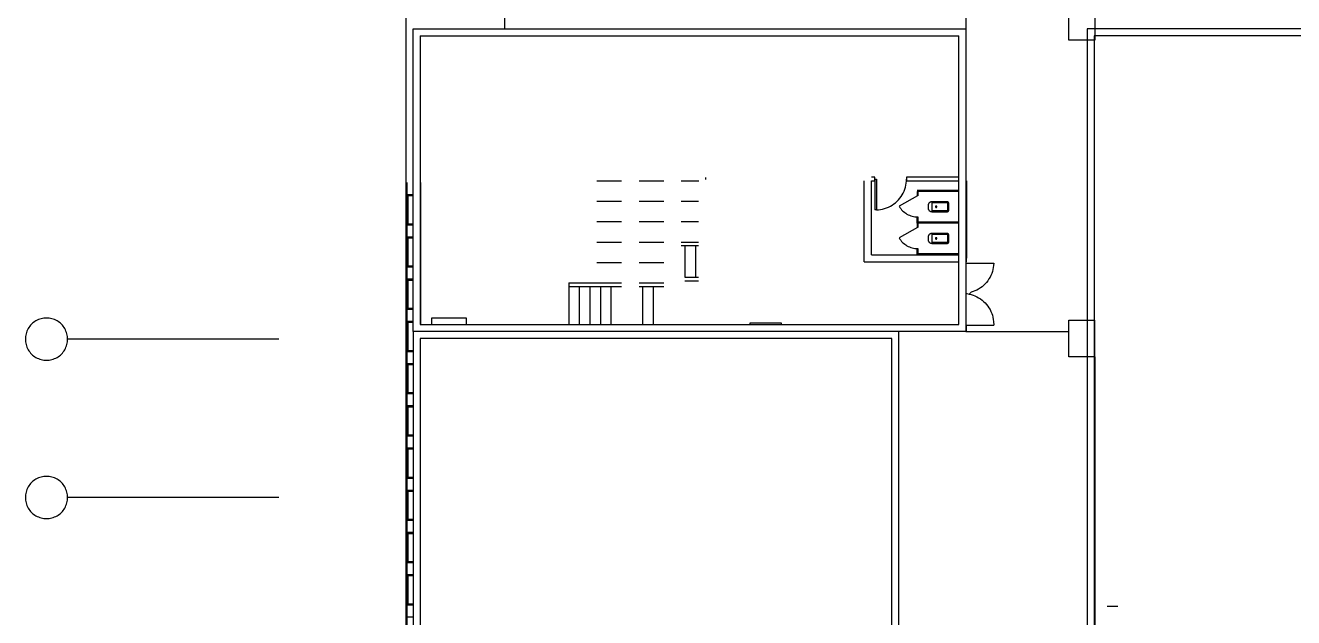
# Model space of a CAD drawing. Extents: x -81148 to 10972, y -53931 to 52487.
# Drawn here: x -81148 to -45108, y 11099 to 27931 of the extents above; entities that cross this region are included whole.
import ezdxf

# ---------------------------------------------------------------- set-up
doc = ezdxf.new("R2010")
doc.units = 0
doc.layers.get('0').update_dxf_attribs({"linetype": 'CONTINUOUS'})

msp = doc.modelspace()

# ---------------------------------------------------------------- linework, layer by layer
for p, q in [((-70325, -48369), (-70325, 52487)), ((-67525, 27831), (-67525, 45831)), ((-54425, 45831), (-54425, 27831)), ((-51493, 27514), (-51493, 28549)), ((-50758, 28549), (-50758, 27831)), ((-70125, 27831), (-67525, 27831)), ((-70125, 19231), (-70125, 27831)), ((-67525, 27831), (-54425, 27831)), ((-54425, 27831), (-54425, 19231)), ((-50758, 27831), (-50975, 27831)), ((-50975, 27831), (-50975, 27514)), ((-23725, 27831), (-50758, 27831)), ((-50758, 27831), (-50758, 27631)), ((-69925, 27631), (-69925, 19431)), ((-69925, 27631), (-54625, 27631)), ((-54625, 19431), (-54625, 27631)), ((-50975, 27514), (-51493, 27514)), ((-50975, 27514), (-50975, 19549)), ((-50775, 27514), (-50975, 27514)), ((-50758, 27631), (-50775, 27631)), ((-50775, 27631), (-50775, 27514)), ((-50758, 27514), (-50775, 27514)), ((-50775, 27514), (-50775, 19549)), ((-23925, 27631), (-50758, 27631)), ((-50758, 27631), (-50758, 27514)), ((-70308, 23464), (-70308, 23114)), ((-69908, 23464), (-69925, 23464)), ((-69925, 23464), (-69908, 23464)), ((-69908, 23114), (-69908, 23464)), ((-64908, 23514), (-64208, 23514)), ((-63708, 23514), (-63008, 23514)), ((-62508, 23514), (-62010, 23514)), ((-61808, 23549), (-61808, 23606)), ((-57308, 21314), (-57308, 23514)), ((-57008, 23614), (-57108, 23614)), ((-57108, 23514), (-57008, 23514)), ((-57108, 21414), (-57108, 23514)), ((-57008, 23514), (-57008, 23614)), ((-57008, 23564), (-56963, 23564)), ((-57008, 23564), (-57008, 22686)), ((-56963, 23564), (-56963, 22686)), ((-56126, 23388), (-56116, 23446)), ((-56116, 23446), (-56110, 23505)), ((-56110, 23505), (-56108, 23564)), ((-54625, 23614), (-56108, 23614)), ((-56108, 23614), (-56108, 23514)), ((-56108, 23514), (-54625, 23514)), ((-54408, 23514), (-54408, 21314)), ((-70125, 23114), (-70308, 23114)), ((-70308, 23114), (-70308, 22264)), ((-70125, 23084), (-70278, 23084)), ((-70278, 23084), (-70278, 22294)), ((-69908, 23114), (-69925, 23114)), ((-69908, 23114), (-69925, 23114)), ((-69908, 22264), (-69908, 23114)), ((-55795, 23089), (-56315, 22789)), ((-56263, 23065), (-56232, 23115)), ((-56232, 23115), (-56203, 23166)), ((-56203, 23166), (-56178, 23220)), ((-56178, 23220), (-56157, 23275)), ((-56157, 23275), (-56139, 23331)), ((-56139, 23331), (-56126, 23388)), ((-55783, 23239), (-55808, 23239)), ((-55808, 23214), (-55808, 23089)), ((-55783, 23214), (-55808, 23214)), ((-55783, 23089), (-55808, 23089)), ((-54625, 23239), (-55783, 23239)), ((-54625, 23214), (-55783, 23214)), ((-55783, 23214), (-55783, 23089)), ((-64908, 22934), (-64208, 22934)), ((-63708, 22934), (-63008, 22934)), ((-62508, 22934), (-62018, 22934)), ((-56846, 22698), (-56788, 22709)), ((-56788, 22709), (-56731, 22724)), ((-56731, 22724), (-56675, 22743)), ((-56675, 22743), (-56621, 22766)), ((-56621, 22766), (-56568, 22792)), ((-56568, 22792), (-56517, 22822)), ((-56517, 22822), (-56468, 22855)), ((-56468, 22855), (-56422, 22891)), ((-56422, 22891), (-56378, 22931)), ((-56378, 22931), (-56337, 22973)), ((-56337, 22973), (-56299, 23018)), ((-56315, 22789), (-56294, 22755)), ((-56299, 23018), (-56263, 23065)), ((-56294, 22755), (-56271, 22723)), ((-56271, 22723), (-56247, 22693)), ((-55497, 22813), (-55498, 22806)), ((-55498, 22806), (-55498, 22746)), ((-55498, 22746), (-55497, 22739)), ((-55495, 22827), (-55497, 22820)), ((-55497, 22820), (-55497, 22813)), ((-55497, 22739), (-55497, 22732)), ((-55497, 22732), (-55495, 22725)), ((-55494, 22834), (-55495, 22827)), ((-55495, 22725), (-55494, 22718)), ((-55492, 22841), (-55494, 22834)), ((-55494, 22718), (-55492, 22711)), ((-55489, 22848), (-55492, 22841)), ((-55492, 22711), (-55489, 22704)), ((-55486, 22854), (-55489, 22848)), ((-55483, 22861), (-55486, 22854)), ((-55479, 22867), (-55483, 22861)), ((-55475, 22873), (-55479, 22867)), ((-55470, 22878), (-55475, 22873)), ((-55465, 22884), (-55470, 22878)), ((-55460, 22889), (-55465, 22884)), ((-55455, 22893), (-55460, 22889)), ((-55449, 22897), (-55455, 22893)), ((-55443, 22901), (-55449, 22897)), ((-55436, 22904), (-55443, 22901)), ((-55430, 22907), (-55436, 22904)), ((-55423, 22910), (-55430, 22907)), ((-55416, 22912), (-55423, 22910)), ((-55409, 22914), (-55416, 22912)), ((-55402, 22915), (-55409, 22914)), ((-55395, 22916), (-55402, 22915)), ((-55388, 22916), (-55395, 22916)), ((-55378, 22916), (-55388, 22916)), ((-54948, 22916), (-55378, 22916)), ((-55378, 22886), (-55378, 22916)), ((-54948, 22886), (-55378, 22886)), ((-55378, 22666), (-55378, 22886)), ((-55286, 22777), (-55287, 22776)), ((-55287, 22776), (-55286, 22775)), ((-55285, 22782), (-55286, 22781)), ((-55286, 22781), (-55286, 22780)), ((-55286, 22780), (-55286, 22779)), ((-55286, 22779), (-55286, 22777)), ((-55286, 22775), (-55286, 22773)), ((-55286, 22773), (-55286, 22772)), ((-55286, 22772), (-55286, 22771)), ((-55286, 22771), (-55285, 22770)), ((-55284, 22785), (-55285, 22784)), ((-55285, 22784), (-55285, 22782)), ((-55285, 22770), (-55285, 22768)), ((-55285, 22768), (-55284, 22767)), ((-55283, 22787), (-55284, 22786)), ((-55284, 22786), (-55284, 22785)), ((-55284, 22767), (-55284, 22766)), ((-55284, 22766), (-55283, 22765)), ((-55282, 22788), (-55283, 22787)), ((-55283, 22765), (-55282, 22764)), ((-55281, 22790), (-55282, 22789)), ((-55282, 22789), (-55282, 22788)), ((-55282, 22764), (-55282, 22763)), ((-55282, 22763), (-55281, 22762)), ((-55280, 22791), (-55281, 22790)), ((-55281, 22762), (-55280, 22761)), ((-55279, 22792), (-55280, 22791)), ((-55280, 22761), (-55279, 22760)), ((-55278, 22793), (-55279, 22792)), ((-55279, 22760), (-55278, 22759)), ((-55277, 22793), (-55278, 22793)), ((-55278, 22759), (-55277, 22759)), ((-55275, 22794), (-55277, 22793)), ((-55277, 22759), (-55275, 22758)), ((-55274, 22795), (-55275, 22794)), ((-55275, 22758), (-55274, 22758)), ((-55273, 22795), (-55274, 22795)), ((-55274, 22758), (-55273, 22757)), ((-55272, 22795), (-55273, 22795)), ((-55273, 22757), (-55272, 22757)), ((-55270, 22796), (-55272, 22795)), ((-55272, 22757), (-55270, 22756)), ((-55269, 22796), (-55270, 22796)), ((-55270, 22756), (-55269, 22756)), ((-55268, 22796), (-55269, 22796)), ((-55269, 22756), (-55268, 22756)), ((-55267, 22796), (-55268, 22796)), ((-55268, 22756), (-55267, 22756)), ((-55265, 22796), (-55267, 22796)), ((-55267, 22756), (-55265, 22756)), ((-55264, 22796), (-55265, 22796)), ((-55265, 22756), (-55264, 22756)), ((-55263, 22796), (-55264, 22796)), ((-55264, 22756), (-55263, 22756)), ((-55261, 22795), (-55263, 22796)), ((-55263, 22756), (-55261, 22757)), ((-55260, 22795), (-55261, 22795)), ((-55261, 22757), (-55260, 22757)), ((-55259, 22795), (-55260, 22795)), ((-55260, 22757), (-55259, 22758)), ((-55258, 22794), (-55259, 22795)), ((-55259, 22758), (-55258, 22758)), ((-55257, 22793), (-55258, 22794)), ((-55258, 22758), (-55257, 22759)), ((-55255, 22793), (-55257, 22793)), ((-55257, 22759), (-55255, 22759)), ((-55254, 22792), (-55255, 22793)), ((-55255, 22759), (-55254, 22760)), ((-55253, 22791), (-55254, 22792)), ((-55254, 22760), (-55253, 22761)), ((-55252, 22790), (-55253, 22791)), ((-55253, 22761), (-55252, 22762)), ((-55251, 22789), (-55252, 22790)), ((-55252, 22762), (-55251, 22763)), ((-55251, 22788), (-55251, 22789)), ((-55250, 22787), (-55251, 22788)), ((-55251, 22764), (-55250, 22765)), ((-55251, 22763), (-55251, 22764)), ((-55249, 22786), (-55250, 22787)), ((-55250, 22765), (-55249, 22766)), ((-55249, 22785), (-55249, 22786)), ((-55248, 22784), (-55249, 22785)), ((-55249, 22767), (-55248, 22768)), ((-55249, 22766), (-55249, 22767)), ((-55248, 22782), (-55248, 22784)), ((-55247, 22781), (-55248, 22782)), ((-55248, 22770), (-55247, 22771)), ((-55248, 22768), (-55248, 22770)), ((-55247, 22780), (-55247, 22781)), ((-55247, 22779), (-55247, 22780)), ((-55247, 22777), (-55247, 22779)), ((-55247, 22776), (-55247, 22777)), ((-55247, 22775), (-55247, 22776)), ((-55247, 22773), (-55247, 22775)), ((-55247, 22772), (-55247, 22773)), ((-55247, 22771), (-55247, 22772)), ((-54945, 22916), (-54948, 22916)), ((-54947, 22886), (-54948, 22886)), ((-54946, 22886), (-54947, 22886)), ((-54947, 22886), (-54947, 22886)), ((-54945, 22885), (-54946, 22886)), ((-54943, 22915), (-54945, 22916)), ((-54944, 22885), (-54945, 22885)), ((-54945, 22885), (-54945, 22885)), ((-54943, 22885), (-54944, 22885)), ((-54940, 22915), (-54943, 22915)), ((-54942, 22884), (-54943, 22885)), ((-54943, 22885), (-54943, 22885)), ((-54941, 22883), (-54942, 22884)), ((-54942, 22884), (-54942, 22884)), ((-54940, 22882), (-54941, 22883)), ((-54941, 22883), (-54941, 22883)), ((-54938, 22914), (-54940, 22915)), ((-54940, 22881), (-54940, 22882)), ((-54940, 22882), (-54940, 22882)), ((-54939, 22881), (-54940, 22881)), ((-54939, 22880), (-54939, 22881)), ((-54938, 22879), (-54939, 22880)), ((-54939, 22880), (-54939, 22880)), ((-54935, 22914), (-54938, 22914)), ((-54938, 22878), (-54938, 22879)), ((-54938, 22877), (-54938, 22878)), ((-54938, 22878), (-54938, 22878)), ((-54938, 22876), (-54938, 22877)), ((-54938, 22676), (-54938, 22876)), ((-54938, 22876), (-54938, 22876)), ((-54933, 22913), (-54935, 22914)), ((-54930, 22912), (-54933, 22913)), ((-54928, 22910), (-54930, 22912)), ((-54926, 22909), (-54928, 22910)), ((-54924, 22908), (-54926, 22909)), ((-54922, 22906), (-54924, 22908)), ((-54920, 22904), (-54922, 22906)), ((-54918, 22902), (-54920, 22904)), ((-54916, 22900), (-54918, 22902)), ((-54915, 22898), (-54916, 22900)), ((-54913, 22896), (-54915, 22898)), ((-54912, 22894), (-54913, 22896)), ((-54911, 22891), (-54912, 22894)), ((-54910, 22889), (-54911, 22891)), ((-54909, 22886), (-54910, 22889)), ((-54909, 22884), (-54909, 22886)), ((-54908, 22881), (-54909, 22884)), ((-54908, 22878), (-54908, 22881)), ((-54908, 22876), (-54908, 22878)), ((-54908, 22676), (-54908, 22876)), ((-64908, 22354), (-64208, 22354)), ((-63708, 22354), (-63008, 22354)), ((-62508, 22354), (-62018, 22354)), ((-56963, 22686), (-57008, 22686)), ((-56963, 22686), (-56904, 22690)), ((-56904, 22690), (-56846, 22698)), ((-56247, 22693), (-56220, 22664)), ((-56220, 22664), (-56191, 22637)), ((-56191, 22637), (-56161, 22613)), ((-56161, 22613), (-56129, 22590)), ((-56129, 22590), (-56095, 22569)), ((-56095, 22569), (-56061, 22550)), ((-56061, 22550), (-56025, 22534)), ((-56025, 22534), (-55988, 22520)), ((-55988, 22520), (-55951, 22509)), ((-55951, 22509), (-55912, 22500)), ((-55912, 22500), (-55874, 22494)), ((-55874, 22494), (-55835, 22490)), ((-55835, 22490), (-55795, 22489)), ((-55808, 22489), (-55783, 22489)), ((-55808, 22339), (-55808, 22489)), ((-55783, 22489), (-55783, 22339)), ((-55489, 22704), (-55486, 22698)), ((-55486, 22698), (-55483, 22691)), ((-55483, 22691), (-55479, 22685)), ((-55479, 22685), (-55475, 22679)), ((-55475, 22679), (-55470, 22674)), ((-55470, 22674), (-55465, 22668)), ((-55465, 22668), (-55460, 22664)), ((-55460, 22664), (-55455, 22659)), ((-55455, 22659), (-55449, 22655)), ((-55449, 22655), (-55443, 22651)), ((-55443, 22651), (-55436, 22648)), ((-55436, 22648), (-55430, 22645)), ((-55430, 22645), (-55423, 22642)), ((-55423, 22642), (-55416, 22640)), ((-55416, 22640), (-55409, 22638)), ((-55409, 22638), (-55402, 22637)), ((-55402, 22637), (-55395, 22637)), ((-55395, 22637), (-55388, 22636)), ((-55388, 22636), (-55378, 22636)), ((-55378, 22666), (-54948, 22666)), ((-55378, 22636), (-55378, 22666)), ((-55378, 22636), (-54948, 22636)), ((-54948, 22666), (-54947, 22666)), ((-54948, 22636), (-54945, 22636)), ((-54947, 22666), (-54947, 22666)), ((-54947, 22666), (-54946, 22666)), ((-54946, 22666), (-54945, 22667)), ((-54945, 22667), (-54945, 22667)), ((-54945, 22667), (-54944, 22667)), ((-54945, 22636), (-54943, 22637)), ((-54944, 22667), (-54943, 22667)), ((-54943, 22667), (-54943, 22668)), ((-54943, 22668), (-54942, 22668)), ((-54943, 22637), (-54940, 22637)), ((-54942, 22668), (-54941, 22669)), ((-54942, 22668), (-54942, 22668)), ((-54941, 22669), (-54940, 22670)), ((-54941, 22669), (-54941, 22669)), ((-54940, 22670), (-54940, 22671)), ((-54940, 22671), (-54939, 22671)), ((-54940, 22670), (-54940, 22670)), ((-54940, 22637), (-54938, 22638)), ((-54939, 22672), (-54938, 22673)), ((-54939, 22671), (-54939, 22672)), ((-54939, 22672), (-54939, 22672)), ((-54938, 22675), (-54938, 22676)), ((-54938, 22676), (-54938, 22676)), ((-54938, 22674), (-54938, 22675)), ((-54938, 22673), (-54938, 22674)), ((-54938, 22674), (-54938, 22674)), ((-54938, 22638), (-54935, 22638)), ((-54935, 22638), (-54933, 22639)), ((-54933, 22639), (-54930, 22640)), ((-54930, 22640), (-54928, 22642)), ((-54928, 22642), (-54926, 22643)), ((-54926, 22643), (-54924, 22645)), ((-54924, 22645), (-54922, 22646)), ((-54922, 22646), (-54920, 22648)), ((-54920, 22648), (-54918, 22650)), ((-54918, 22650), (-54916, 22652)), ((-54916, 22652), (-54915, 22654)), ((-54915, 22654), (-54913, 22656)), ((-54913, 22656), (-54912, 22659)), ((-54912, 22659), (-54911, 22661)), ((-54911, 22661), (-54910, 22663)), ((-54910, 22663), (-54909, 22666)), ((-54909, 22668), (-54908, 22671)), ((-54909, 22666), (-54909, 22668)), ((-54908, 22674), (-54908, 22676)), ((-54908, 22671), (-54908, 22674)), ((-70308, 22264), (-70125, 22264)), ((-70308, 22264), (-70308, 21914)), ((-70278, 22294), (-70125, 22294)), ((-69908, 22264), (-69925, 22264)), ((-69925, 22264), (-69908, 22264)), ((-69908, 21914), (-69908, 22264)), ((-55795, 22189), (-56315, 21889)), ((-55808, 22314), (-55808, 22339)), ((-55783, 22339), (-55808, 22339)), ((-55808, 22314), (-55808, 22189)), ((-55783, 22314), (-55808, 22314)), ((-55783, 22189), (-55808, 22189)), ((-54625, 22339), (-55783, 22339)), ((-54625, 22314), (-55783, 22314)), ((-55783, 22314), (-55783, 22189)), ((-55460, 21989), (-55465, 21984)), ((-55455, 21993), (-55460, 21989)), ((-55449, 21997), (-55455, 21993)), ((-55443, 22001), (-55449, 21997)), ((-55436, 22004), (-55443, 22001)), ((-55430, 22007), (-55436, 22004)), ((-55423, 22010), (-55430, 22007)), ((-55416, 22012), (-55423, 22010)), ((-55409, 22014), (-55416, 22012)), ((-55402, 22015), (-55409, 22014)), ((-55395, 22016), (-55402, 22015)), ((-55388, 22016), (-55395, 22016)), ((-55378, 22016), (-55388, 22016)), ((-54948, 22016), (-55378, 22016)), ((-55378, 21986), (-55378, 22016)), ((-54948, 21986), (-55378, 21986)), ((-55378, 21766), (-55378, 21986)), ((-54945, 22016), (-54948, 22016)), ((-54947, 21986), (-54948, 21986)), ((-54946, 21986), (-54947, 21986)), ((-54947, 21986), (-54947, 21986)), ((-54945, 21985), (-54946, 21986)), ((-54943, 22015), (-54945, 22016)), ((-54944, 21985), (-54945, 21985)), ((-54945, 21985), (-54945, 21985)), ((-54943, 21985), (-54944, 21985)), ((-54940, 22015), (-54943, 22015)), ((-54943, 21985), (-54943, 21985)), ((-54938, 22014), (-54940, 22015)), ((-54935, 22014), (-54938, 22014)), ((-54933, 22013), (-54935, 22014)), ((-54930, 22012), (-54933, 22013)), ((-54928, 22010), (-54930, 22012)), ((-54926, 22009), (-54928, 22010)), ((-54924, 22008), (-54926, 22009)), ((-54922, 22006), (-54924, 22008)), ((-54920, 22004), (-54922, 22006)), ((-54918, 22002), (-54920, 22004)), ((-54916, 22000), (-54918, 22002)), ((-54915, 21998), (-54916, 22000)), ((-54913, 21996), (-54915, 21998)), ((-54912, 21994), (-54913, 21996)), ((-54911, 21991), (-54912, 21994)), ((-54910, 21989), (-54911, 21991)), ((-54909, 21986), (-54910, 21989)), ((-54909, 21984), (-54909, 21986)), ((-70125, 21914), (-70308, 21914)), ((-70308, 21914), (-70308, 21064)), ((-70125, 21884), (-70278, 21884)), ((-70278, 21884), (-70278, 21094)), ((-69908, 21914), (-69925, 21914)), ((-69908, 21914), (-69925, 21914)), ((-69908, 21064), (-69908, 21914)), ((-64908, 21774), (-64208, 21774)), ((-63708, 21774), (-63008, 21774)), ((-62508, 21774), (-62018, 21774)), ((-62508, 21774), (-62018, 21774)), ((-62508, 21674), (-62018, 21674)), ((-62408, 21674), (-62408, 20774)), ((-62108, 21674), (-62108, 20774)), ((-56315, 21889), (-56294, 21855)), ((-56294, 21855), (-56271, 21823)), ((-56271, 21823), (-56247, 21793)), ((-56247, 21793), (-56220, 21764)), ((-56220, 21764), (-56191, 21737)), ((-56191, 21737), (-56161, 21713)), ((-56161, 21713), (-56129, 21690)), ((-56129, 21690), (-56095, 21669)), ((-56095, 21669), (-56061, 21650)), ((-56061, 21650), (-56025, 21634)), ((-56025, 21634), (-55988, 21620)), ((-55497, 21913), (-55498, 21906)), ((-55498, 21906), (-55498, 21846)), ((-55498, 21846), (-55497, 21839)), ((-55495, 21927), (-55497, 21920)), ((-55497, 21920), (-55497, 21913)), ((-55497, 21839), (-55497, 21832)), ((-55497, 21832), (-55495, 21825)), ((-55494, 21934), (-55495, 21927)), ((-55495, 21825), (-55494, 21818)), ((-55492, 21941), (-55494, 21934)), ((-55494, 21818), (-55492, 21811)), ((-55489, 21948), (-55492, 21941)), ((-55492, 21811), (-55489, 21804)), ((-55486, 21954), (-55489, 21948)), ((-55489, 21804), (-55486, 21798)), ((-55483, 21961), (-55486, 21954)), ((-55486, 21798), (-55483, 21791)), ((-55479, 21967), (-55483, 21961)), ((-55483, 21791), (-55479, 21785)), ((-55475, 21973), (-55479, 21967)), ((-55479, 21785), (-55475, 21779)), ((-55470, 21978), (-55475, 21973)), ((-55475, 21779), (-55470, 21774)), ((-55465, 21984), (-55470, 21978)), ((-55470, 21774), (-55465, 21768)), ((-55465, 21768), (-55460, 21764)), ((-55460, 21764), (-55455, 21759)), ((-55455, 21759), (-55449, 21755)), ((-55449, 21755), (-55443, 21751)), ((-55443, 21751), (-55436, 21748)), ((-55436, 21748), (-55430, 21745)), ((-55430, 21745), (-55423, 21742)), ((-55423, 21742), (-55416, 21740)), ((-55416, 21740), (-55409, 21738)), ((-55409, 21738), (-55402, 21737)), ((-55402, 21737), (-55395, 21737)), ((-55395, 21737), (-55388, 21736)), ((-55388, 21736), (-55378, 21736)), ((-55378, 21766), (-54948, 21766)), ((-55378, 21736), (-55378, 21766)), ((-55378, 21736), (-54948, 21736)), ((-55286, 21877), (-55287, 21876)), ((-55287, 21876), (-55286, 21875)), ((-55285, 21882), (-55286, 21881)), ((-55286, 21881), (-55286, 21880)), ((-55286, 21880), (-55286, 21879)), ((-55286, 21879), (-55286, 21877)), ((-55286, 21875), (-55286, 21873)), ((-55286, 21873), (-55286, 21872)), ((-55286, 21872), (-55286, 21871)), ((-55286, 21871), (-55285, 21870)), ((-55284, 21885), (-55285, 21884)), ((-55285, 21884), (-55285, 21882)), ((-55285, 21870), (-55285, 21868)), ((-55285, 21868), (-55284, 21867)), ((-55283, 21887), (-55284, 21886)), ((-55284, 21886), (-55284, 21885)), ((-55284, 21867), (-55284, 21866)), ((-55284, 21866), (-55283, 21865)), ((-55282, 21888), (-55283, 21887)), ((-55283, 21865), (-55282, 21864)), ((-55281, 21890), (-55282, 21889)), ((-55282, 21889), (-55282, 21888)), ((-55282, 21864), (-55282, 21863)), ((-55282, 21863), (-55281, 21862)), ((-55280, 21891), (-55281, 21890)), ((-55281, 21862), (-55280, 21861)), ((-55279, 21892), (-55280, 21891)), ((-55280, 21861), (-55279, 21860)), ((-55278, 21893), (-55279, 21892)), ((-55279, 21860), (-55278, 21859)), ((-55277, 21893), (-55278, 21893)), ((-55278, 21859), (-55277, 21859)), ((-55275, 21894), (-55277, 21893)), ((-55277, 21859), (-55275, 21858)), ((-55274, 21895), (-55275, 21894)), ((-55275, 21858), (-55274, 21858)), ((-55273, 21895), (-55274, 21895)), ((-55274, 21858), (-55273, 21857)), ((-55272, 21895), (-55273, 21895)), ((-55273, 21857), (-55272, 21857)), ((-55270, 21896), (-55272, 21895)), ((-55272, 21857), (-55270, 21856)), ((-55269, 21896), (-55270, 21896)), ((-55270, 21856), (-55269, 21856)), ((-55268, 21896), (-55269, 21896)), ((-55269, 21856), (-55268, 21856)), ((-55267, 21896), (-55268, 21896)), ((-55268, 21856), (-55267, 21856)), ((-55265, 21896), (-55267, 21896)), ((-55267, 21856), (-55265, 21856)), ((-55264, 21896), (-55265, 21896)), ((-55265, 21856), (-55264, 21856)), ((-55263, 21896), (-55264, 21896)), ((-55264, 21856), (-55263, 21856)), ((-55261, 21895), (-55263, 21896)), ((-55263, 21856), (-55261, 21857)), ((-55260, 21895), (-55261, 21895)), ((-55261, 21857), (-55260, 21857)), ((-55259, 21895), (-55260, 21895)), ((-55260, 21857), (-55259, 21858)), ((-55258, 21894), (-55259, 21895)), ((-55259, 21858), (-55258, 21858)), ((-55257, 21893), (-55258, 21894)), ((-55258, 21858), (-55257, 21859)), ((-55255, 21893), (-55257, 21893)), ((-55257, 21859), (-55255, 21859)), ((-55254, 21892), (-55255, 21893)), ((-55255, 21859), (-55254, 21860)), ((-55253, 21891), (-55254, 21892)), ((-55254, 21860), (-55253, 21861)), ((-55252, 21890), (-55253, 21891)), ((-55253, 21861), (-55252, 21862)), ((-55251, 21889), (-55252, 21890)), ((-55252, 21862), (-55251, 21863)), ((-55251, 21888), (-55251, 21889)), ((-55250, 21887), (-55251, 21888)), ((-55251, 21864), (-55250, 21865)), ((-55251, 21863), (-55251, 21864)), ((-55249, 21886), (-55250, 21887)), ((-55250, 21865), (-55249, 21866)), ((-55249, 21885), (-55249, 21886)), ((-55248, 21884), (-55249, 21885)), ((-55249, 21867), (-55248, 21868)), ((-55249, 21866), (-55249, 21867)), ((-55248, 21882), (-55248, 21884)), ((-55247, 21881), (-55248, 21882)), ((-55248, 21870), (-55247, 21871)), ((-55248, 21868), (-55248, 21870)), ((-55247, 21880), (-55247, 21881)), ((-55247, 21879), (-55247, 21880)), ((-55247, 21877), (-55247, 21879)), ((-55247, 21876), (-55247, 21877)), ((-55247, 21875), (-55247, 21876)), ((-55247, 21873), (-55247, 21875)), ((-55247, 21872), (-55247, 21873)), ((-55247, 21871), (-55247, 21872)), ((-54948, 21766), (-54947, 21766)), ((-54948, 21736), (-54945, 21736)), ((-54947, 21766), (-54947, 21766)), ((-54947, 21766), (-54946, 21766)), ((-54946, 21766), (-54945, 21767)), ((-54945, 21767), (-54945, 21767)), ((-54945, 21767), (-54944, 21767)), ((-54945, 21736), (-54943, 21737)), ((-54944, 21767), (-54943, 21767)), ((-54942, 21984), (-54943, 21985)), ((-54943, 21767), (-54943, 21768)), ((-54943, 21768), (-54942, 21768)), ((-54943, 21737), (-54940, 21737)), ((-54941, 21983), (-54942, 21984)), ((-54942, 21984), (-54942, 21984)), ((-54942, 21768), (-54941, 21769)), ((-54942, 21768), (-54942, 21768)), ((-54940, 21982), (-54941, 21983)), ((-54941, 21983), (-54941, 21983)), ((-54941, 21769), (-54940, 21770)), ((-54941, 21769), (-54941, 21769)), ((-54940, 21981), (-54940, 21982)), ((-54940, 21982), (-54940, 21982)), ((-54939, 21981), (-54940, 21981)), ((-54940, 21770), (-54940, 21771)), ((-54940, 21771), (-54939, 21771)), ((-54940, 21770), (-54940, 21770)), ((-54940, 21737), (-54938, 21738)), ((-54939, 21980), (-54939, 21981)), ((-54938, 21979), (-54939, 21980)), ((-54939, 21980), (-54939, 21980)), ((-54939, 21772), (-54938, 21773)), ((-54939, 21771), (-54939, 21772)), ((-54939, 21772), (-54939, 21772)), ((-54938, 21978), (-54938, 21979)), ((-54938, 21977), (-54938, 21978)), ((-54938, 21978), (-54938, 21978)), ((-54938, 21976), (-54938, 21977)), ((-54938, 21776), (-54938, 21976)), ((-54938, 21976), (-54938, 21976)), ((-54938, 21775), (-54938, 21776)), ((-54938, 21776), (-54938, 21776)), ((-54938, 21774), (-54938, 21775)), ((-54938, 21773), (-54938, 21774)), ((-54938, 21774), (-54938, 21774)), ((-54938, 21738), (-54935, 21738)), ((-54935, 21738), (-54933, 21739)), ((-54933, 21739), (-54930, 21740)), ((-54930, 21740), (-54928, 21742)), ((-54928, 21742), (-54926, 21743)), ((-54926, 21743), (-54924, 21745)), ((-54924, 21745), (-54922, 21746)), ((-54922, 21746), (-54920, 21748)), ((-54920, 21748), (-54918, 21750)), ((-54918, 21750), (-54916, 21752)), ((-54916, 21752), (-54915, 21754)), ((-54915, 21754), (-54913, 21756)), ((-54913, 21756), (-54912, 21759)), ((-54912, 21759), (-54911, 21761)), ((-54911, 21761), (-54910, 21763)), ((-54910, 21763), (-54909, 21766)), ((-54908, 21981), (-54909, 21984)), ((-54909, 21768), (-54908, 21771)), ((-54909, 21766), (-54909, 21768)), ((-54908, 21978), (-54908, 21981)), ((-54908, 21976), (-54908, 21978)), ((-54908, 21776), (-54908, 21976)), ((-54908, 21774), (-54908, 21776)), ((-54908, 21771), (-54908, 21774)), ((-57308, 21214), (-57308, 21314)), ((-57108, 21414), (-55808, 21414)), ((-55988, 21620), (-55951, 21609)), ((-55951, 21609), (-55912, 21600)), ((-55912, 21600), (-55874, 21594)), ((-55874, 21594), (-55835, 21590)), ((-55835, 21590), (-55795, 21589)), ((-55808, 21589), (-55783, 21589)), ((-55808, 21439), (-55808, 21589)), ((-55808, 21414), (-55808, 21439)), ((-55783, 21439), (-55808, 21439)), ((-55808, 21414), (-54625, 21414)), ((-55783, 21589), (-55783, 21439)), ((-54625, 21439), (-55783, 21439)), ((-54408, 21214), (-54408, 21314)), ((-70308, 21064), (-70125, 21064)), ((-70308, 21064), (-70308, 20714)), ((-70278, 21094), (-70125, 21094)), ((-69908, 21064), (-69925, 21064)), ((-69925, 21064), (-69908, 21064)), ((-69908, 20714), (-69908, 21064)), ((-64908, 21194), (-64208, 21194)), ((-63708, 21194), (-63008, 21194)), ((-57308, 21214), (-57108, 21214)), ((-57108, 21214), (-54625, 21214)), ((-54425, 21214), (-54408, 21214)), ((-54425, 21169), (-53631, 21169)), ((-53668, 20936), (-53687, 20881)), ((-53653, 20993), (-53668, 20936)), ((-53642, 21051), (-53653, 20993)), ((-53634, 21110), (-53642, 21051)), ((-53631, 21169), (-53634, 21110)), ((-70125, 20714), (-70308, 20714)), ((-70308, 20714), (-70308, 19864)), ((-70125, 20684), (-70278, 20684)), ((-70278, 20684), (-70278, 19894)), ((-69908, 20714), (-69925, 20714)), ((-69908, 20714), (-69925, 20714)), ((-69908, 19864), (-69908, 20714)), ((-65708, 20614), (-64208, 20614)), ((-65708, 20614), (-65708, 20514)), ((-63708, 20614), (-63008, 20614)), ((-62408, 20774), (-62108, 20774)), ((-62408, 20674), (-62018, 20674)), ((-62108, 20774), (-62018, 20774)), ((-53875, 20584), (-53917, 20542)), ((-53835, 20627), (-53875, 20584)), ((-53799, 20674), (-53835, 20627)), ((-53766, 20723), (-53799, 20674)), ((-53736, 20774), (-53766, 20723)), ((-53710, 20826), (-53736, 20774)), ((-53687, 20881), (-53710, 20826)), ((-65708, 20514), (-65408, 20514)), ((-65708, 20514), (-65708, 19431)), ((-65408, 20514), (-65408, 19431)), ((-65408, 20514), (-65108, 20514)), ((-65108, 20514), (-65108, 19431)), ((-65108, 20514), (-64808, 20514)), ((-64808, 20514), (-64808, 19431)), ((-64808, 20514), (-64508, 20514)), ((-64508, 20514), (-64508, 19431)), ((-64508, 20514), (-64208, 20514)), ((-63708, 20514), (-63608, 20514)), ((-63608, 20514), (-63608, 19431)), ((-63608, 20514), (-63308, 20514)), ((-63308, 20514), (-63308, 19431)), ((-63308, 20514), (-63008, 20514)), ((-54425, 20309), (-54390, 20306)), ((-54390, 20306), (-54332, 20296)), ((-54275, 20345), (-54332, 20296)), ((-54332, 20296), (-54275, 20282)), ((-54219, 20363), (-54275, 20345)), ((-54275, 20282), (-54219, 20265)), ((-54164, 20384), (-54219, 20363)), ((-54219, 20265), (-54164, 20243)), ((-54110, 20409), (-54164, 20384)), ((-54164, 20243), (-54110, 20218)), ((-54059, 20437), (-54110, 20409)), ((-54110, 20218), (-54059, 20190)), ((-54009, 20469), (-54059, 20437)), ((-54059, 20190), (-54009, 20158)), ((-53962, 20504), (-54009, 20469)), ((-53917, 20542), (-53962, 20504)), ((-70308, 19864), (-70125, 19864)), ((-70308, 19864), (-70308, 19514)), ((-70278, 19894), (-70125, 19894)), ((-69908, 19864), (-69925, 19864)), ((-69925, 19864), (-69908, 19864)), ((-69908, 19514), (-69908, 19864)), ((-54009, 20158), (-53962, 20123)), ((-53962, 20123), (-53917, 20085)), ((-53917, 20085), (-53875, 20044)), ((-53875, 20044), (-53835, 20000)), ((-53835, 20000), (-53799, 19953)), ((-53799, 19953), (-53766, 19904)), ((-53766, 19904), (-53736, 19854)), ((-53736, 19854), (-53710, 19801)), ((-80944, 19465), (-80973, 19438)), ((-80914, 19490), (-80944, 19465)), ((-80882, 19512), (-80914, 19490)), ((-80848, 19533), (-80882, 19512)), ((-80814, 19552), (-80848, 19533)), ((-80778, 19568), (-80814, 19552)), ((-80741, 19582), (-80778, 19568)), ((-80704, 19593), (-80741, 19582)), ((-80666, 19602), (-80704, 19593)), ((-80627, 19608), (-80666, 19602)), ((-80588, 19612), (-80627, 19608)), ((-80548, 19614), (-80588, 19612)), ((-80509, 19612), (-80548, 19614)), ((-80470, 19608), (-80509, 19612)), ((-80431, 19602), (-80470, 19608)), ((-80393, 19593), (-80431, 19602)), ((-80356, 19582), (-80393, 19593)), ((-80319, 19568), (-80356, 19582)), ((-80283, 19552), (-80319, 19568)), ((-80248, 19533), (-80283, 19552)), ((-80215, 19512), (-80248, 19533)), ((-80183, 19490), (-80215, 19512)), ((-80153, 19465), (-80183, 19490)), ((-80124, 19438), (-80153, 19465)), ((-70125, 19514), (-70308, 19514)), ((-70308, 19514), (-70308, 18664)), ((-70125, 19484), (-70278, 19484)), ((-70278, 19484), (-70278, 18694)), ((-69908, 19514), (-69925, 19514)), ((-69908, 19514), (-69925, 19514)), ((-69908, 19431), (-69908, 19514)), ((-68608, 19614), (-69608, 19614)), ((-69608, 19614), (-69608, 19431)), ((-68608, 19431), (-68608, 19614)), ((-59658, 19464), (-60558, 19464)), ((-60558, 19464), (-60558, 19431)), ((-59658, 19431), (-59658, 19464)), ((-53710, 19801), (-53687, 19746)), ((-53687, 19746), (-53668, 19691)), ((-53668, 19691), (-53653, 19634)), ((-53653, 19634), (-53642, 19576)), ((-53642, 19576), (-53634, 19517)), ((-53634, 19517), (-53630, 19414)), ((-51493, 19549), (-50975, 19549)), ((-51493, 19231), (-51493, 19549)), ((-50975, 19549), (-50775, 19549)), ((-50975, 19549), (-50975, 18514)), ((-50775, 19549), (-50775, 18514)), ((-50775, 19549), (-50758, 19549)), ((-50758, 18514), (-50758, 19549)), ((-81137, 19131), (-81143, 19092)), ((-81128, 19169), (-81137, 19131)), ((-81117, 19206), (-81128, 19169)), ((-81103, 19243), (-81117, 19206)), ((-81087, 19279), (-81103, 19243)), ((-81068, 19314), (-81087, 19279)), ((-81047, 19347), (-81068, 19314)), ((-81024, 19379), (-81047, 19347)), ((-81000, 19409), (-81024, 19379)), ((-80973, 19438), (-81000, 19409)), ((-80097, 19409), (-80124, 19438)), ((-80072, 19379), (-80097, 19409)), ((-80050, 19347), (-80072, 19379)), ((-80029, 19314), (-80050, 19347)), ((-80010, 19279), (-80029, 19314)), ((-79994, 19243), (-80010, 19279)), ((-79980, 19206), (-79994, 19243)), ((-79969, 19169), (-79980, 19206)), ((-79960, 19131), (-79969, 19169)), ((-79954, 19092), (-79960, 19131)), ((-70125, 19231), (-70125, 10231)), ((-56325, 19231), (-70125, 19231)), ((-69925, 19431), (-69608, 19431)), ((-69608, 19431), (-68608, 19431)), ((-68608, 19431), (-60558, 19431)), ((-60558, 19431), (-59658, 19431)), ((-59658, 19431), (-54625, 19431)), ((-56325, 10231), (-56325, 19231)), ((-54425, 19231), (-56325, 19231)), ((-54408, 19414), (-54425, 19414)), ((-54425, 19414), (-53630, 19414)), ((-54425, 19231), (-51493, 19231)), ((-54408, 19231), (-54408, 19414)), ((-51493, 18514), (-51493, 19231)), ((-81147, 19053), (-81148, 19014)), ((-81148, 19014), (-81147, 18974)), ((-81143, 19092), (-81147, 19053)), ((-81147, 18974), (-81143, 18935)), ((-81143, 18935), (-81137, 18897)), ((-81137, 18897), (-81128, 18858)), ((-81128, 18858), (-81117, 18821)), ((-81117, 18821), (-81103, 18784)), ((-81103, 18784), (-81087, 18748)), ((-81087, 18748), (-81068, 18714)), ((-80029, 18714), (-80010, 18748)), ((-80010, 18748), (-79994, 18784)), ((-79994, 18784), (-79980, 18821)), ((-79980, 18821), (-79969, 18858)), ((-79969, 18858), (-79960, 18897)), ((-79960, 18897), (-79954, 18935)), ((-79950, 19053), (-79954, 19092)), ((-79954, 18935), (-79950, 18974)), ((-79948, 19014), (-79950, 19053)), ((-79950, 18974), (-79948, 19014)), ((-73948, 19014), (-79948, 19014)), ((-56525, 19031), (-69925, 19031)), ((-69925, 19031), (-69925, 10431)), ((-56525, 10431), (-56525, 19031)), ((-81068, 18714), (-81047, 18680)), ((-81047, 18680), (-81024, 18648)), ((-81024, 18648), (-81000, 18618)), ((-81000, 18618), (-80973, 18589)), ((-80973, 18589), (-80944, 18562)), ((-80944, 18562), (-80914, 18538)), ((-80914, 18538), (-80882, 18515)), ((-80882, 18515), (-80848, 18494)), ((-80848, 18494), (-80814, 18475)), ((-80814, 18475), (-80778, 18459)), ((-80778, 18459), (-80741, 18445)), ((-80741, 18445), (-80704, 18434)), ((-80704, 18434), (-80666, 18425)), ((-80666, 18425), (-80627, 18419)), ((-80627, 18419), (-80588, 18415)), ((-80588, 18415), (-80548, 18414)), ((-80548, 18414), (-80509, 18415)), ((-80509, 18415), (-80470, 18419)), ((-80470, 18419), (-80431, 18425)), ((-80431, 18425), (-80393, 18434)), ((-80393, 18434), (-80356, 18445)), ((-80356, 18445), (-80319, 18459)), ((-80319, 18459), (-80283, 18475)), ((-80283, 18475), (-80248, 18494)), ((-80248, 18494), (-80215, 18515)), ((-80215, 18515), (-80183, 18538)), ((-80183, 18538), (-80153, 18562)), ((-80153, 18562), (-80124, 18589)), ((-80124, 18589), (-80097, 18618)), ((-80097, 18618), (-80072, 18648)), ((-80072, 18648), (-80050, 18680)), ((-80050, 18680), (-80029, 18714)), ((-70308, 18664), (-70125, 18664)), ((-70308, 18664), (-70308, 18314)), ((-70278, 18694), (-70125, 18694)), ((-50975, 18514), (-51493, 18514)), ((-50975, 18514), (-50975, 10549)), ((-50775, 18514), (-50975, 18514)), ((-50775, 18514), (-50758, 18514)), ((-50775, 18514), (-50775, 10549)), ((-50758, 18514), (-50758, 10549)), ((-70125, 18314), (-70308, 18314)), ((-70308, 18314), (-70308, 17464)), ((-70125, 18284), (-70278, 18284)), ((-70278, 18284), (-70278, 17494)), ((-70308, 17464), (-70125, 17464)), ((-70308, 17464), (-70308, 17114)), ((-70278, 17494), (-70125, 17494)), ((-70125, 17114), (-70308, 17114)), ((-70308, 17114), (-70308, 16264)), ((-70125, 17084), (-70278, 17084)), ((-70278, 17084), (-70278, 16294)), ((-70308, 16264), (-70125, 16264)), ((-70308, 16264), (-70308, 15914)), ((-70278, 16294), (-70125, 16294)), ((-70125, 15914), (-70308, 15914)), ((-70308, 15914), (-70308, 15064)), ((-70125, 15884), (-70278, 15884)), ((-70278, 15884), (-70278, 15094)), ((-81087, 14779), (-81103, 14743)), ((-81068, 14814), (-81087, 14779)), ((-81047, 14847), (-81068, 14814)), ((-81024, 14879), (-81047, 14847)), ((-81000, 14909), (-81024, 14879)), ((-80973, 14938), (-81000, 14909)), ((-80944, 14965), (-80973, 14938)), ((-80914, 14990), (-80944, 14965)), ((-80882, 15012), (-80914, 14990)), ((-80848, 15033), (-80882, 15012)), ((-80814, 15052), (-80848, 15033)), ((-80778, 15068), (-80814, 15052)), ((-80741, 15082), (-80778, 15068)), ((-80704, 15093), (-80741, 15082)), ((-80666, 15102), (-80704, 15093)), ((-80627, 15108), (-80666, 15102)), ((-80588, 15112), (-80627, 15108)), ((-80548, 15114), (-80588, 15112)), ((-80509, 15112), (-80548, 15114)), ((-80470, 15108), (-80509, 15112)), ((-80431, 15102), (-80470, 15108)), ((-80393, 15093), (-80431, 15102)), ((-80356, 15082), (-80393, 15093)), ((-80319, 15068), (-80356, 15082)), ((-80283, 15052), (-80319, 15068)), ((-80248, 15033), (-80283, 15052)), ((-80215, 15012), (-80248, 15033)), ((-80183, 14990), (-80215, 15012)), ((-80153, 14965), (-80183, 14990)), ((-80124, 14938), (-80153, 14965)), ((-80097, 14909), (-80124, 14938)), ((-80072, 14879), (-80097, 14909)), ((-80050, 14847), (-80072, 14879)), ((-80029, 14814), (-80050, 14847)), ((-80010, 14779), (-80029, 14814)), ((-79994, 14743), (-80010, 14779)), ((-70308, 15064), (-70125, 15064)), ((-70308, 15064), (-70308, 14714)), ((-70278, 15094), (-70125, 15094)), ((-81147, 14553), (-81148, 14514)), ((-81148, 14514), (-81147, 14474)), ((-81143, 14592), (-81147, 14553)), ((-81147, 14474), (-81143, 14435)), ((-81137, 14631), (-81143, 14592)), ((-81143, 14435), (-81137, 14397)), ((-81128, 14669), (-81137, 14631)), ((-81117, 14706), (-81128, 14669)), ((-81103, 14743), (-81117, 14706)), ((-79980, 14706), (-79994, 14743)), ((-79969, 14669), (-79980, 14706)), ((-79960, 14631), (-79969, 14669)), ((-79954, 14592), (-79960, 14631)), ((-79960, 14397), (-79954, 14435)), ((-79950, 14553), (-79954, 14592)), ((-79954, 14435), (-79950, 14474)), ((-79948, 14514), (-79950, 14553)), ((-79950, 14474), (-79948, 14514)), ((-73948, 14514), (-79948, 14514)), ((-70125, 14714), (-70308, 14714)), ((-70308, 14714), (-70308, 13864)), ((-70125, 14684), (-70278, 14684)), ((-70278, 14684), (-70278, 13894)), ((-81137, 14397), (-81128, 14358)), ((-81128, 14358), (-81117, 14321)), ((-81117, 14321), (-81103, 14284)), ((-81103, 14284), (-81087, 14248)), ((-81087, 14248), (-81068, 14214)), ((-81068, 14214), (-81047, 14180)), ((-81047, 14180), (-81024, 14148)), ((-81024, 14148), (-81000, 14118)), ((-81000, 14118), (-80973, 14089)), ((-80973, 14089), (-80944, 14062)), ((-80944, 14062), (-80914, 14038)), ((-80183, 14038), (-80153, 14062)), ((-80153, 14062), (-80124, 14089)), ((-80124, 14089), (-80097, 14118)), ((-80097, 14118), (-80072, 14148)), ((-80072, 14148), (-80050, 14180)), ((-80050, 14180), (-80029, 14214)), ((-80029, 14214), (-80010, 14248)), ((-80010, 14248), (-79994, 14284)), ((-79994, 14284), (-79980, 14321)), ((-79980, 14321), (-79969, 14358)), ((-79969, 14358), (-79960, 14397)), ((-80914, 14038), (-80882, 14015)), ((-80882, 14015), (-80848, 13994)), ((-80848, 13994), (-80814, 13975)), ((-80814, 13975), (-80778, 13959)), ((-80778, 13959), (-80741, 13945)), ((-80741, 13945), (-80704, 13934)), ((-80704, 13934), (-80666, 13925)), ((-80666, 13925), (-80627, 13919)), ((-80627, 13919), (-80588, 13915)), ((-80588, 13915), (-80548, 13914)), ((-80548, 13914), (-80509, 13915)), ((-80509, 13915), (-80470, 13919)), ((-80470, 13919), (-80431, 13925)), ((-80431, 13925), (-80393, 13934)), ((-80393, 13934), (-80356, 13945)), ((-80356, 13945), (-80319, 13959)), ((-80319, 13959), (-80283, 13975)), ((-80283, 13975), (-80248, 13994)), ((-80248, 13994), (-80215, 14015)), ((-80215, 14015), (-80183, 14038)), ((-70308, 13864), (-70125, 13864)), ((-70308, 13864), (-70308, 13514)), ((-70278, 13894), (-70125, 13894)), ((-70125, 13514), (-70308, 13514)), ((-70308, 13514), (-70308, 12664)), ((-70125, 13484), (-70278, 13484)), ((-70278, 13484), (-70278, 12694)), ((-70308, 12664), (-70125, 12664)), ((-70308, 12664), (-70308, 12314)), ((-70278, 12694), (-70125, 12694)), ((-70125, 12314), (-70308, 12314)), ((-70308, 12314), (-70308, 11464)), ((-70125, 12284), (-70278, 12284)), ((-70278, 12284), (-70278, 11494)), ((-70308, 11464), (-70125, 11464)), ((-70308, 11464), (-70308, 11114)), ((-70278, 11494), (-70125, 11494)), ((-50108, 11414), (-50408, 11414)), ((-70125, 11114), (-70308, 11114)), ((-70308, 11114), (-70308, 9262))]:
    msp.add_line(p, q)

doc.saveas('drawing.dxf')
